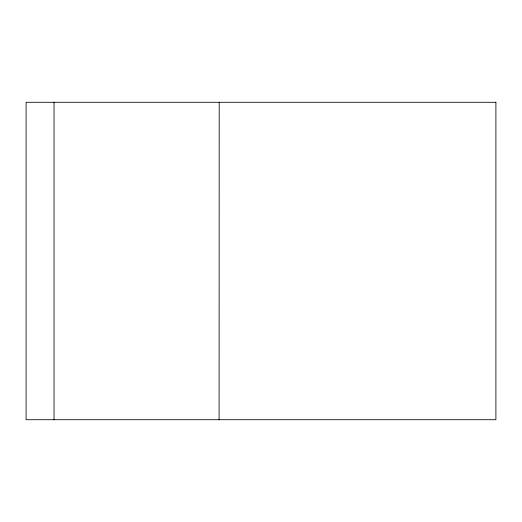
<?xml version="1.0" encoding="UTF-8"?>
<svg xmlns="http://www.w3.org/2000/svg" width="522" height="522" viewBox="0 0 522 522"><rect width="100%" height="100%" fill="white"/><g stroke="black" fill="none" stroke-linecap="round" stroke-linejoin="round"><path stroke-width="0.78" d="M219.096 419.714L219.201 102.286M54.034 102.286L54.034 419.714M495.9 102.286L26.1 102.286L26.1 419.714L495.9 419.714L495.9 102.286"/></g></svg>
